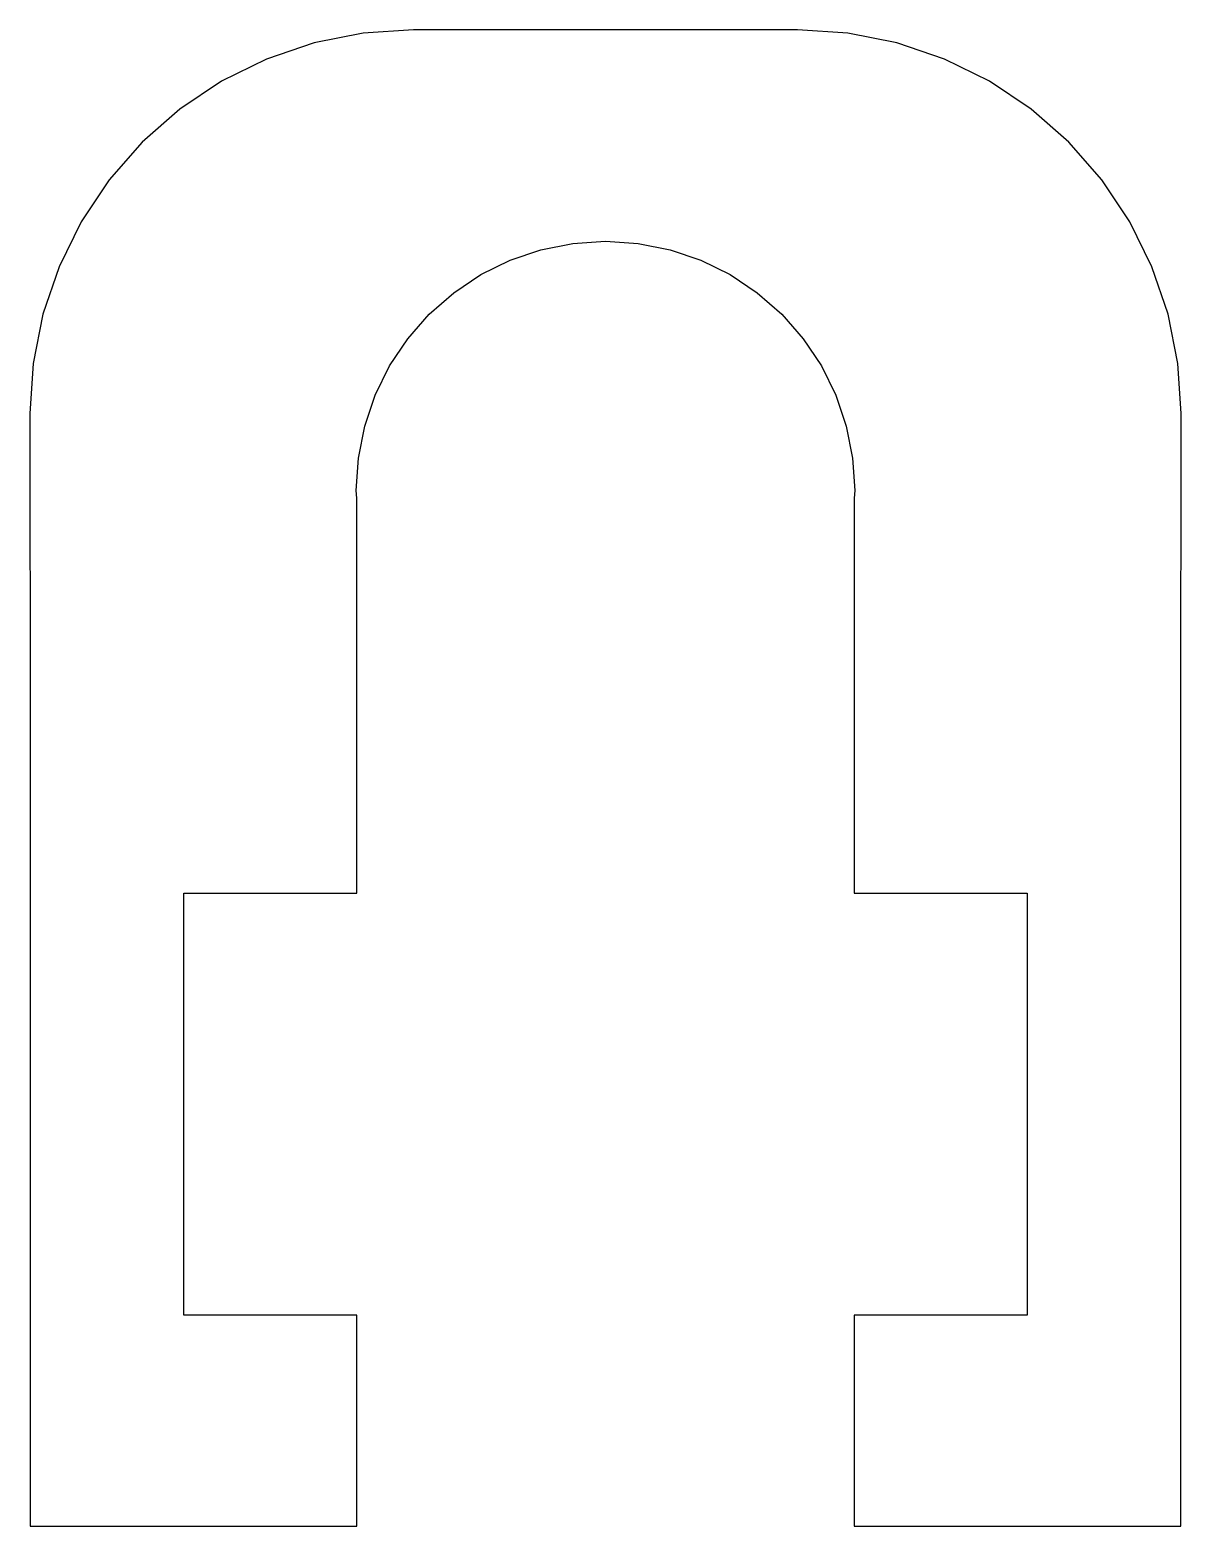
# Model space of a CAD drawing. Header units: metres. Extents: x -7.5 to 7.5, y -13.5 to 6.
import ezdxf

# ---------------------------------------------------------------- set-up
doc = ezdxf.new("R2010")
doc.units = ezdxf.units.M

msp = doc.modelspace()

# ---------------------------------------------------------------- linework, layer by layer
for p, q in [((-3.15762, 5.96222), (-3.79909, 5.83463)), ((-2.50499, 6.00499), (-3.15762, 5.96222)), ((2.50499, 6.00499), (-2.50499, 6.00499)), ((3.15762, 5.96222), (2.50499, 6.00499)), ((3.79909, 5.83463), (3.15762, 5.96222)), ((-3.79909, 5.83463), (-4.41841, 5.62439)), ((4.41841, 5.62439), (3.79909, 5.83463)), ((-4.41841, 5.62439), (-5.00499, 5.33511)), ((5.00499, 5.33511), (4.41841, 5.62439)), ((-5.00499, 5.33511), (-5.5488, 4.97176)), ((5.5488, 4.97176), (5.00499, 5.33511)), ((-5.5488, 4.97176), (-6.04053, 4.54053)), ((6.04053, 4.54053), (5.5488, 4.97176)), ((-6.04053, 4.54053), (-6.47176, 4.0488)), ((6.47176, 4.0488), (6.04053, 4.54053)), ((-6.47176, 4.0488), (-6.83511, 3.50499)), ((6.83511, 3.50499), (6.47176, 4.0488)), ((-6.83511, 3.50499), (-7.12439, 2.91841)), ((7.12439, 2.91841), (6.83511, 3.50499)), ((-1.24371, 3.00259), (-0.841156, 3.13925)), ((-0.841156, 3.13925), (-0.42421, 3.22218)), ((-0.42421, 3.22218), (0, 3.25)), ((0, 3.25), (0.42421, 3.22218)), ((0.42421, 3.22218), (0.841156, 3.13925)), ((0.841156, 3.13925), (1.24371, 3.00259)), ((-1.625, 2.81458), (-1.24371, 3.00259)), ((1.24371, 3.00259), (1.625, 2.81458)), ((-7.12439, 2.91841), (-7.33463, 2.29909)), ((-1.97847, 2.57838), (-1.625, 2.81458)), ((1.625, 2.81458), (1.97847, 2.57838)), ((7.33463, 2.29909), (7.12439, 2.91841)), ((-2.2981, 2.2981), (-1.97847, 2.57838)), ((1.97847, 2.57838), (2.2981, 2.2981)), ((-7.33463, 2.29909), (-7.46222, 1.65762)), ((-2.57838, 1.97847), (-2.2981, 2.2981)), ((2.2981, 2.2981), (2.57838, 1.97847)), ((7.46222, 1.65762), (7.33463, 2.29909)), ((-2.81458, 1.625), (-2.57838, 1.97847)), ((2.57838, 1.97847), (2.81458, 1.625)), ((-7.46222, 1.65762), (-7.50499, 1.00499)), ((-3.00259, 1.24371), (-2.81458, 1.625)), ((2.81458, 1.625), (3.00259, 1.24371)), ((7.50499, 1.00499), (7.46222, 1.65762)), ((-3.13925, 0.841156), (-3.00259, 1.24371)), ((3.00259, 1.24371), (3.13925, 0.841156)), ((-7.50499, 1.00499), (-7.50499, -1.00499)), ((7.50499, -1.00499), (7.50499, 1.00499)), ((-3.22218, 0.42421), (-3.13925, 0.841156)), ((3.13925, 0.841156), (3.22218, 0.42421)), ((-3.25, 0), (-3.22218, 0.42421)), ((3.22218, 0.42421), (3.25, 0)), ((-3.24344, -0.099991), (-3.25, 0)), ((3.25, 0), (3.24344, -0.099991)), ((-3.24344, -5.25), (-3.24344, -0.099991)), ((3.24344, -0.099991), (3.24344, -5.25)), ((-7.50499, -1.00499), (-7.5, -1.08112)), ((-7.5, -1.08112), (-7.5, -13.5)), ((7.5, -1.08112), (7.50499, -1.00499)), ((7.5, -13.5), (7.5, -1.08112)), ((-5.5, -10.75), (-5.5, -5.25)), ((-5.5, -5.25), (-3.24344, -5.25)), ((3.24344, -5.25), (5.5, -5.25)), ((5.5, -5.25), (5.5, -10.75)), ((-3.24344, -10.75), (-5.5, -10.75)), ((-3.24344, -13.5), (-3.24344, -10.75)), ((5.5, -10.75), (3.24344, -10.75)), ((3.24344, -10.75), (3.24344, -13.5)), ((-7.5, -13.5), (-3.24344, -13.5)), ((3.24344, -13.5), (7.5, -13.5))]:
    msp.add_line(p, q)

doc.saveas('drawing.dxf')
